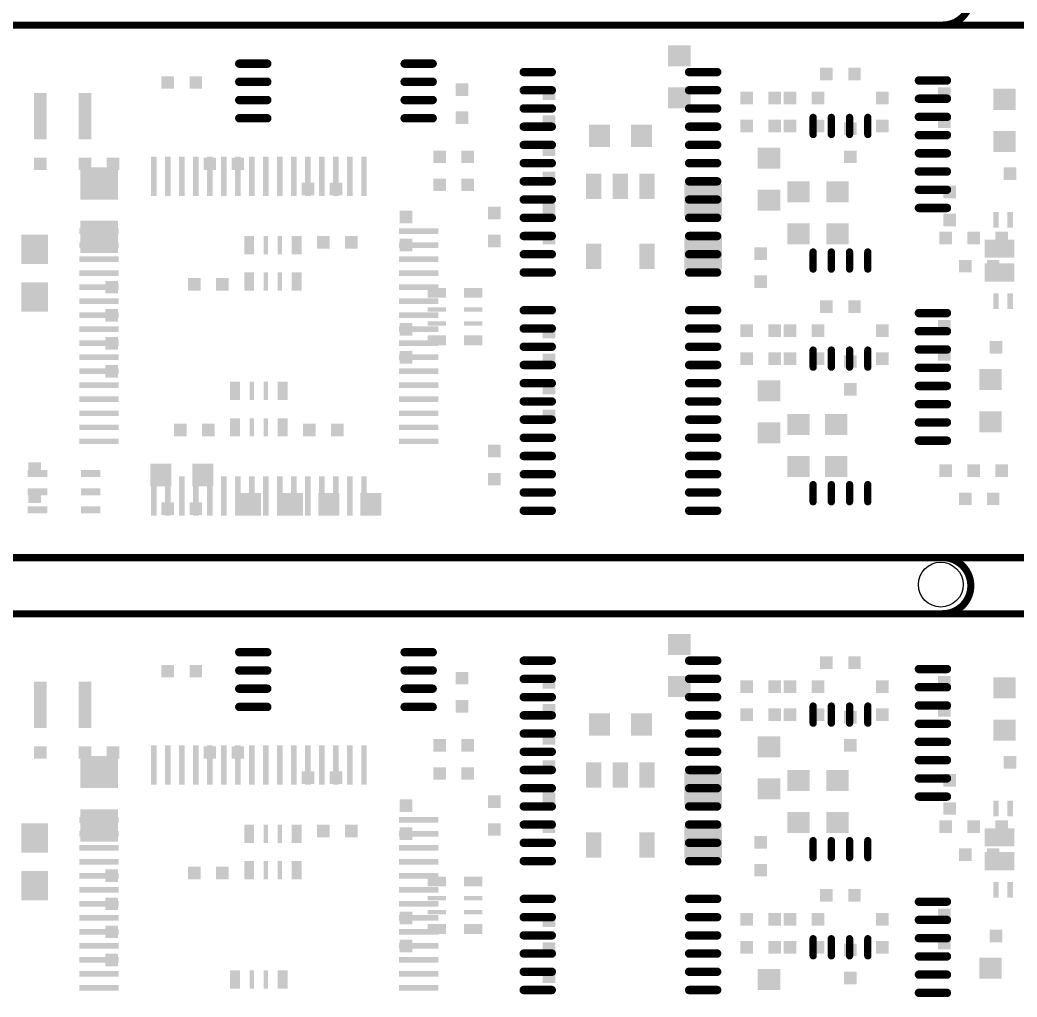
# Model space of a CAD drawing. Header units: inches. Extents: x -27 to 277, y -39 to 189.
# Drawn here: x 51.88 to 87.45, y 49.32 to 84.18 of the extents above; entities that cross this region are included whole.
import ezdxf

# ---------------------------------------------------------------- set-up
doc = ezdxf.new("R2010")
doc.units = ezdxf.units.IN
doc.header["$MEASUREMENT"] = 0
doc.layers.get('0').update_dxf_attribs({"color": 1})
for name, color, linetype in [('11_SPB', 52, 'Continuous'), ('12_SPT', 92, 'Continuous'), ('5_OL', 132, 'Continuous')]:
    doc.layers.add(name, color=color, linetype=linetype)

# ---------------------------------------------------------------- blocks, each defined once
blk = doc.blocks.new('D47ROUND1_6002X1_6002')
blk.add_circle((0, 0), 0.8)
blk = doc.blocks.new('D174OBLONG0_25999X0_87', base_point=(0.129995, 0.435))
at = {"const_width": 0.129995}
blk.add_lwpolyline([(0.064998, 0.129995, 1), (0.194993, 0.129995), (0.194993, 0.740005, 1), (0.064998, 0.740005), (0.064998, 0.129995)], format="xyb", dxfattribs=at)
blk = doc.blocks.new('D177SQUARE0_45001X0_45001')
blk.add_solid([(-0.225005, -0.225005), (0.225005, -0.225005), (-0.225005, 0.225005), (0.225005, 0.225005)])
blk = doc.blocks.new('D178OBLONG1_3X0_3', base_point=(0.65, 0.15))
at = {"const_width": 0.15}
blk.add_lwpolyline([(0.15, 0.225, 1), (0.15, 0.075), (1.15, 0.075, 1), (1.15, 0.225), (0.15, 0.225)], format="xyb", dxfattribs=at)
blk = doc.blocks.new('D179RECTANGLE0_8X0_75001')
blk.add_solid([(-0.4, -0.375005), (0.4, -0.375005), (-0.4, 0.375005), (0.4, 0.375005)])
blk = doc.blocks.new('D187RECTANGLE0_45001X1_65001')
blk.add_solid([(-0.225005, -0.825005), (0.225005, -0.825005), (-0.225005, 0.825005), (0.225005, 0.825005)])
blk = doc.blocks.new('D189RECTANGLE0_2X1_4')
blk.add_solid([(-0.1, -0.7), (0.1, -0.7), (-0.1, 0.7), (0.1, 0.7)])
blk = doc.blocks.new('D190RECTANGLE1_4X0_2')
blk.add_solid([(-0.7, -0.1), (0.7, -0.1), (-0.7, 0.1), (0.7, 0.1)])
blk = doc.blocks.new('D194RECTANGLE0_95001X1_05001')
blk.add_solid([(-0.475005, -0.525005), (0.475005, -0.525005), (-0.475005, 0.525005), (0.475005, 0.525005)])
blk = doc.blocks.new('D195RECTANGLE0_7X0_25001')
blk.add_solid([(-0.35, -0.125005), (0.35, -0.125005), (-0.35, 0.125005), (0.35, 0.125005)])
blk = doc.blocks.new('D184RECTANGLE0_75001X0_8')
blk.add_solid([(-0.375005, -0.4), (0.375005, -0.4), (-0.375005, 0.4), (0.375005, 0.4)])
blk = doc.blocks.new('D203RECTANGLE0_2X0_55001')
blk.add_solid([(-0.1, -0.275005), (0.1, -0.275005), (-0.1, 0.275005), (0.1, 0.275005)])
blk = doc.blocks.new('D192RECTANGLE1_35001X1_15001')
blk.add_solid([(-0.675005, -0.575005), (0.675005, -0.575005), (-0.675005, 0.575005), (0.675005, 0.575005)])
blk = doc.blocks.new('D181RECTANGLE0_65001X0_15001')
blk.add_solid([(-0.325005, -0.075005), (0.325005, -0.075005), (-0.325005, 0.075005), (0.325005, 0.075005)])
blk = doc.blocks.new('D182RECTANGLE0_65001X0_35001')
blk.add_solid([(-0.325005, -0.175005), (0.325005, -0.175005), (-0.325005, 0.175005), (0.325005, 0.175005)])
blk = doc.blocks.new('D207RECTANGLE0_15001X0_65001')
blk.add_solid([(-0.075005, -0.325005), (0.075005, -0.325005), (-0.075005, 0.325005), (0.075005, 0.325005)])
blk = doc.blocks.new('D208RECTANGLE0_35001X0_65001')
blk.add_solid([(-0.175005, -0.325005), (0.175005, -0.325005), (-0.175005, 0.325005), (0.175005, 0.325005)])
blk = doc.blocks.new('D209RECTANGLE0_55001X0_9')
blk.add_solid([(-0.275005, -0.45), (0.275005, -0.45), (-0.275005, 0.45), (0.275005, 0.45)])
blk = doc.blocks.new('D211RECTANGLE1_05001X0_65001')
blk.add_solid([(-0.525005, -0.325005), (0.525005, -0.325005), (-0.525005, 0.325005), (0.525005, 0.325005)])

msp = doc.modelspace()

# ---------------------------------------------------------------- linework, layer by layer
at = {"layer": '5_OL', "const_width": 0.254}
for points in [[(85.8012, 85.0011, -0.414214), (84.80044, 84.00034)], [(84.80044, 65.00114, -0.414214), (85.8012, 64.00038)], [(85.8012, 64.00038, -0.414214), (84.80044, 62.99962)]]:
    msp.add_lwpolyline(points, format="xyb", dxfattribs=at)
for points in [[(118.00078, 79.49946), (118.00078, 84.00034), (26.08072, 84.00034), (26.08072, 81.50098)], [(118.00078, 79.49946), (118.00078, 84.00034), (26.08072, 84.00034), (26.08072, 81.50098)], [(11.0998, 66.29908), (11.0998, 65.00114), (118.00078, 65.00114), (118.00078, 69.49948)], [(11.0998, 66.29908), (11.0998, 65.00114), (118.00078, 65.00114), (118.00078, 69.49948)], [(118.00078, 58.49874), (118.00078, 62.99962), (26.08072, 62.99962), (26.08072, 60.50026)], [(118.00078, 58.49874), (118.00078, 62.99962), (26.08072, 62.99962), (26.08072, 60.50026)]]:
    msp.add_lwpolyline(points, dxfattribs=at)

# ---------------------------------------------------------------- block references
at = {"layer": '11_SPB'}
for name, p in [('D178OBLONG1_3X0_3', (60.20054, 82.62366)), ('D178OBLONG1_3X0_3', (66.10096, 82.62366)), ('D178OBLONG1_3X0_3', (70.35038, 82.32394)), ('D178OBLONG1_3X0_3', (76.2508, 82.32394)), ('D177SQUARE0_45001X0_45001', (80.65008, 82.25028)), ('D177SQUARE0_45001X0_45001', (81.65084, 82.25028)), ('D177SQUARE0_45001X0_45001', (57.15, 81.95056)), ('D177SQUARE0_45001X0_45001', (58.15076, 81.95056)), ('D178OBLONG1_3X0_3', (60.20054, 81.97596)), ('D178OBLONG1_3X0_3', (66.10096, 81.97596)), ('D177SQUARE0_45001X0_45001', (67.65036, 81.6991)), ('D178OBLONG1_3X0_3', (84.44992, 82.02422)), ('D187RECTANGLE0_45001X1_65001', (52.60086, 80.74914)), ('D187RECTANGLE0_45001X1_65001', (54.20106, 80.74914)), ('D178OBLONG1_3X0_3', (60.20054, 81.32572)), ('D178OBLONG1_3X0_3', (66.10096, 81.32572)), ('D178OBLONG1_3X0_3', (70.35038, 81.6737)), ('D178OBLONG1_3X0_3', (76.2508, 81.6737)), ('D177SQUARE0_45001X0_45001', (77.8002, 81.39938)), ('D177SQUARE0_45001X0_45001', (78.80096, 81.39938)), ('D178OBLONG1_3X0_3', (84.44992, 81.37398)), ('D178OBLONG1_3X0_3', (70.35038, 81.026)), ('D178OBLONG1_3X0_3', (76.2508, 81.026)), ('D178OBLONG1_3X0_3', (60.20054, 80.67548)), ('D178OBLONG1_3X0_3', (66.10096, 80.67548)), ('D177SQUARE0_45001X0_45001', (67.65036, 80.70088)), ('D174OBLONG0_25999X0_87', (80.1751, 80.40116)), ('D174OBLONG0_25999X0_87', (80.82534, 80.40116)), ('D174OBLONG0_25999X0_87', (81.47558, 80.40116)), ('D174OBLONG0_25999X0_87', (82.12582, 80.40116)), ('D178OBLONG1_3X0_3', (84.44992, 80.72374)), ('D178OBLONG1_3X0_3', (70.35038, 80.37576)), ('D178OBLONG1_3X0_3', (76.2508, 80.37576)), ('D177SQUARE0_45001X0_45001', (77.8002, 80.40116)), ('D177SQUARE0_45001X0_45001', (78.80096, 80.40116)), ('D178OBLONG1_3X0_3', (84.44992, 80.07604)), ('D178OBLONG1_3X0_3', (70.35038, 79.72552)), ('D178OBLONG1_3X0_3', (76.2508, 79.72552)), ('D177SQUARE0_45001X0_45001', (66.85026, 79.2988)), ('D177SQUARE0_45001X0_45001', (67.85102, 79.2988)), ('D179RECTANGLE0_8X0_75001', (78.6003, 79.25054)), ('D178OBLONG1_3X0_3', (84.44992, 79.4258)), ('D177SQUARE0_45001X0_45001', (52.60086, 79.04988)), ('D177SQUARE0_45001X0_45001', (54.20106, 79.04988)), ('D177SQUARE0_45001X0_45001', (55.19928, 79.04988)), ('D189RECTANGLE0_2X1_4', (56.64962, 78.6003)), ('D189RECTANGLE0_2X1_4', (57.15, 78.6003)), ('D189RECTANGLE0_2X1_4', (57.65038, 78.6003)), ('D189RECTANGLE0_2X1_4', (58.15076, 78.6003)), ('D189RECTANGLE0_2X1_4', (58.65114, 78.6003)), ('D189RECTANGLE0_2X1_4', (59.14898, 78.6003)), ('D189RECTANGLE0_2X1_4', (59.64936, 78.6003)), ('D189RECTANGLE0_2X1_4', (60.14974, 78.6003)), ('D189RECTANGLE0_2X1_4', (60.65012, 78.6003)), ('D189RECTANGLE0_2X1_4', (61.1505, 78.6003)), ('D189RECTANGLE0_2X1_4', (61.65088, 78.6003)), ('D189RECTANGLE0_2X1_4', (62.15126, 78.6003)), ('D189RECTANGLE0_2X1_4', (62.6491, 78.6003)), ('D189RECTANGLE0_2X1_4', (63.14948, 78.6003)), ('D189RECTANGLE0_2X1_4', (63.64986, 78.6003)), ('D189RECTANGLE0_2X1_4', (64.15024, 78.6003)), ('D178OBLONG1_3X0_3', (70.35038, 79.07528)), ('D178OBLONG1_3X0_3', (76.2508, 79.07528)), ('D178OBLONG1_3X0_3', (84.44992, 78.77556)), ('D177SQUARE0_45001X0_45001', (66.85026, 78.30058)), ('D177SQUARE0_45001X0_45001', (67.85102, 78.30058)), ('D178OBLONG1_3X0_3', (70.35038, 78.42504)), ('D178OBLONG1_3X0_3', (76.2508, 78.42504)), ('D178OBLONG1_3X0_3', (84.44992, 78.12532)), ('D178OBLONG1_3X0_3', (70.35038, 77.7748)), ('D178OBLONG1_3X0_3', (76.2508, 77.7748)), ('D179RECTANGLE0_8X0_75001', (78.6003, 77.7494)), ('D178OBLONG1_3X0_3', (84.44992, 77.47508)), ('D177SQUARE0_45001X0_45001', (68.80098, 77.29982)), ('D178OBLONG1_3X0_3', (70.35038, 77.12456)), ('D178OBLONG1_3X0_3', (76.2508, 77.12456)), ('D194RECTANGLE0_95001X1_05001', (52.4002, 75.99934)), ('D190RECTANGLE1_4X0_2', (54.6989, 76.64958)), ('D190RECTANGLE1_4X0_2', (66.10096, 76.64958)), ('D177SQUARE0_45001X0_45001', (68.80098, 76.29906)), ('D178OBLONG1_3X0_3', (70.35038, 76.47432)), ('D178OBLONG1_3X0_3', (76.2508, 76.47432)), ('D177SQUARE0_45001X0_45001', (84.8995, 76.40066)), ('D177SQUARE0_45001X0_45001', (85.90026, 76.40066)), ('D177SQUARE0_45001X0_45001', (86.90102, 76.40066)), ('D190RECTANGLE1_4X0_2', (54.6989, 76.1492)), ('D190RECTANGLE1_4X0_2', (66.10096, 76.1492)), ('D178OBLONG1_3X0_3', (70.35038, 75.82408)), ('D178OBLONG1_3X0_3', (76.2508, 75.82408)), ('D174OBLONG0_25999X0_87', (80.1751, 75.60056)), ('D174OBLONG0_25999X0_87', (80.82534, 75.60056)), ('D174OBLONG0_25999X0_87', (81.47558, 75.60056)), ('D174OBLONG0_25999X0_87', (82.12582, 75.60056)), ('D190RECTANGLE1_4X0_2', (54.6989, 75.64882)), ('D190RECTANGLE1_4X0_2', (66.10096, 75.64882)), ('D177SQUARE0_45001X0_45001', (85.60054, 75.3999)), ('D177SQUARE0_45001X0_45001', (86.59876, 75.3999)), ('D190RECTANGLE1_4X0_2', (54.6989, 75.15098)), ('D190RECTANGLE1_4X0_2', (66.10096, 75.15098)), ('D178OBLONG1_3X0_3', (70.35038, 75.17384)), ('D178OBLONG1_3X0_3', (76.2508, 75.17384)), ('D194RECTANGLE0_95001X1_05001', (52.4002, 74.30008)), ('D190RECTANGLE1_4X0_2', (54.6989, 74.6506)), ('D190RECTANGLE1_4X0_2', (66.10096, 74.6506)), ('D190RECTANGLE1_4X0_2', (54.6989, 74.15022)), ('D190RECTANGLE1_4X0_2', (66.10096, 74.15022)), ('D177SQUARE0_45001X0_45001', (80.65008, 73.94956)), ('D177SQUARE0_45001X0_45001', (81.65084, 73.94956)), ('D190RECTANGLE1_4X0_2', (54.6989, 73.64984)), ('D190RECTANGLE1_4X0_2', (66.10096, 73.64984)), ('D178OBLONG1_3X0_3', (70.35038, 73.8251)), ('D178OBLONG1_3X0_3', (76.2508, 73.8251)), ('D178OBLONG1_3X0_3', (84.44992, 73.72604)), ('D178OBLONG1_3X0_3', (70.35038, 73.17486)), ('D178OBLONG1_3X0_3', (76.2508, 73.17486)), ('D177SQUARE0_45001X0_45001', (77.8002, 73.09866)), ('D177SQUARE0_45001X0_45001', (78.80096, 73.09866)), ('D190RECTANGLE1_4X0_2', (54.6989, 73.14946)), ('D190RECTANGLE1_4X0_2', (66.10096, 73.14946)), ('D178OBLONG1_3X0_3', (84.44992, 73.0758)), ('D190RECTANGLE1_4X0_2', (54.6989, 72.64908)), ('D190RECTANGLE1_4X0_2', (66.10096, 72.64908)), ('D178OBLONG1_3X0_3', (70.35038, 72.52462)), ('D178OBLONG1_3X0_3', (76.2508, 72.52462)), ('D178OBLONG1_3X0_3', (84.44992, 72.42556)), ('D190RECTANGLE1_4X0_2', (54.6989, 72.1487)), ('D190RECTANGLE1_4X0_2', (66.10096, 72.1487)), ('D177SQUARE0_45001X0_45001', (77.8002, 72.10044)), ('D177SQUARE0_45001X0_45001', (78.80096, 72.10044)), ('D174OBLONG0_25999X0_87', (80.1751, 72.10044)), ('D174OBLONG0_25999X0_87', (80.82534, 72.10044)), ('D174OBLONG0_25999X0_87', (81.47558, 72.10044)), ('D174OBLONG0_25999X0_87', (82.12582, 72.10044)), ('D178OBLONG1_3X0_3', (70.35038, 71.87438)), ('D178OBLONG1_3X0_3', (76.2508, 71.87438)), ('D178OBLONG1_3X0_3', (84.44992, 71.77532)), ('D190RECTANGLE1_4X0_2', (54.6989, 71.65086)), ('D190RECTANGLE1_4X0_2', (66.10096, 71.65086)), ('D190RECTANGLE1_4X0_2', (54.6989, 71.15048)), ('D190RECTANGLE1_4X0_2', (66.10096, 71.15048)), ('D178OBLONG1_3X0_3', (70.35038, 71.22414)), ('D178OBLONG1_3X0_3', (76.2508, 71.22414)), ('D179RECTANGLE0_8X0_75001', (78.6003, 70.94982)), ('D178OBLONG1_3X0_3', (84.44992, 71.12508)), ('D190RECTANGLE1_4X0_2', (54.6989, 70.6501)), ('D190RECTANGLE1_4X0_2', (66.10096, 70.6501)), ('D178OBLONG1_3X0_3', (70.35038, 70.5739)), ('D178OBLONG1_3X0_3', (76.2508, 70.5739)), ('D178OBLONG1_3X0_3', (84.44992, 70.47484)), ('D190RECTANGLE1_4X0_2', (54.6989, 70.14972)), ('D190RECTANGLE1_4X0_2', (66.10096, 70.14972)), ('D190RECTANGLE1_4X0_2', (54.6989, 69.64934)), ('D190RECTANGLE1_4X0_2', (66.10096, 69.64934)), ('D178OBLONG1_3X0_3', (70.35038, 69.92366)), ('D178OBLONG1_3X0_3', (76.2508, 69.92366)), ('D179RECTANGLE0_8X0_75001', (78.6003, 69.44868)), ('D178OBLONG1_3X0_3', (84.44992, 69.8246)), ('D178OBLONG1_3X0_3', (70.35038, 69.27596)), ('D178OBLONG1_3X0_3', (76.2508, 69.27596)), ('D190RECTANGLE1_4X0_2', (54.6989, 69.14896)), ('D190RECTANGLE1_4X0_2', (66.10096, 69.14896)), ('D177SQUARE0_45001X0_45001', (68.80098, 68.80098)), ('D178OBLONG1_3X0_3', (84.44992, 69.17436)), ('D178OBLONG1_3X0_3', (70.35038, 68.62572)), ('D178OBLONG1_3X0_3', (76.2508, 68.62572)), ('D177SQUARE0_45001X0_45001', (84.8995, 68.09994)), ('D177SQUARE0_45001X0_45001', (85.90026, 68.09994)), ('D177SQUARE0_45001X0_45001', (86.90102, 68.09994)), ('D195RECTANGLE0_7X0_25001', (52.49926, 68.00088)), ('D195RECTANGLE0_7X0_25001', (54.39918, 68.00088)), ('D177SQUARE0_45001X0_45001', (68.80098, 67.80022)), ('D178OBLONG1_3X0_3', (70.35038, 67.97548)), ('D178OBLONG1_3X0_3', (76.2508, 67.97548)), ('D189RECTANGLE0_2X1_4', (56.64962, 67.20078)), ('D189RECTANGLE0_2X1_4', (57.15, 67.20078)), ('D189RECTANGLE0_2X1_4', (57.65038, 67.20078)), ('D189RECTANGLE0_2X1_4', (58.15076, 67.20078)), ('D189RECTANGLE0_2X1_4', (58.65114, 67.20078)), ('D189RECTANGLE0_2X1_4', (59.14898, 67.20078)), ('D189RECTANGLE0_2X1_4', (59.64936, 67.20078)), ('D189RECTANGLE0_2X1_4', (60.14974, 67.20078)), ('D189RECTANGLE0_2X1_4', (60.65012, 67.20078)), ('D189RECTANGLE0_2X1_4', (61.1505, 67.20078)), ('D189RECTANGLE0_2X1_4', (61.65088, 67.20078)), ('D189RECTANGLE0_2X1_4', (62.15126, 67.20078)), ('D189RECTANGLE0_2X1_4', (62.6491, 67.20078)), ('D189RECTANGLE0_2X1_4', (63.14948, 67.20078)), ('D189RECTANGLE0_2X1_4', (63.64986, 67.20078)), ('D189RECTANGLE0_2X1_4', (64.15024, 67.20078)), ('D174OBLONG0_25999X0_87', (80.1751, 67.29984)), ('D174OBLONG0_25999X0_87', (80.82534, 67.29984)), ('D174OBLONG0_25999X0_87', (81.47558, 67.29984)), ('D174OBLONG0_25999X0_87', (82.12582, 67.29984)), ('D195RECTANGLE0_7X0_25001', (52.49926, 67.35064)), ('D195RECTANGLE0_7X0_25001', (54.39918, 67.35064)), ('D178OBLONG1_3X0_3', (70.35038, 67.32524)), ('D178OBLONG1_3X0_3', (76.2508, 67.32524)), ('D177SQUARE0_45001X0_45001', (85.60054, 67.09918)), ('D177SQUARE0_45001X0_45001', (86.59876, 67.09918)), ('D195RECTANGLE0_7X0_25001', (52.49926, 66.7004)), ('D195RECTANGLE0_7X0_25001', (54.39918, 66.7004)), ('D178OBLONG1_3X0_3', (70.35038, 66.675)), ('D178OBLONG1_3X0_3', (76.2508, 66.675)), ('D178OBLONG1_3X0_3', (60.20054, 61.62548)), ('D178OBLONG1_3X0_3', (66.10096, 61.62548)), ('D178OBLONG1_3X0_3', (70.35038, 61.32576)), ('D178OBLONG1_3X0_3', (76.2508, 61.32576)), ('D177SQUARE0_45001X0_45001', (80.65008, 61.24956)), ('D177SQUARE0_45001X0_45001', (81.65084, 61.24956)), ('D177SQUARE0_45001X0_45001', (57.15, 60.94984)), ('D177SQUARE0_45001X0_45001', (58.15076, 60.94984)), ('D178OBLONG1_3X0_3', (60.20054, 60.97524)), ('D178OBLONG1_3X0_3', (66.10096, 60.97524)), ('D177SQUARE0_45001X0_45001', (67.65036, 60.70092)), ('D178OBLONG1_3X0_3', (84.44992, 61.02604)), ('D187RECTANGLE0_45001X1_65001', (52.60086, 59.75096)), ('D187RECTANGLE0_45001X1_65001', (54.20106, 59.75096)), ('D178OBLONG1_3X0_3', (70.35038, 60.67552)), ('D178OBLONG1_3X0_3', (76.2508, 60.67552)), ('D177SQUARE0_45001X0_45001', (77.8002, 60.4012)), ('D177SQUARE0_45001X0_45001', (78.80096, 60.4012)), ('D178OBLONG1_3X0_3', (84.44992, 60.3758)), ('D178OBLONG1_3X0_3', (60.20054, 60.325)), ('D178OBLONG1_3X0_3', (66.10096, 60.325)), ('D178OBLONG1_3X0_3', (70.35038, 60.02528)), ('D178OBLONG1_3X0_3', (76.2508, 60.02528)), ('D178OBLONG1_3X0_3', (60.20054, 59.67476)), ('D178OBLONG1_3X0_3', (66.10096, 59.67476)), ('D177SQUARE0_45001X0_45001', (67.65036, 59.70016)), ('D174OBLONG0_25999X0_87', (80.1751, 59.40044)), ('D174OBLONG0_25999X0_87', (80.82534, 59.40044)), ('D174OBLONG0_25999X0_87', (81.47558, 59.40044)), ('D174OBLONG0_25999X0_87', (82.12582, 59.40044)), ('D178OBLONG1_3X0_3', (84.44992, 59.72556)), ('D178OBLONG1_3X0_3', (70.35038, 59.37504)), ('D178OBLONG1_3X0_3', (76.2508, 59.37504)), ('D177SQUARE0_45001X0_45001', (77.8002, 59.40044)), ('D177SQUARE0_45001X0_45001', (78.80096, 59.40044)), ('D178OBLONG1_3X0_3', (84.44992, 59.07532)), ('D178OBLONG1_3X0_3', (70.35038, 58.7248)), ('D178OBLONG1_3X0_3', (76.2508, 58.7248)), ('D177SQUARE0_45001X0_45001', (66.85026, 58.30062)), ('D177SQUARE0_45001X0_45001', (67.85102, 58.30062)), ('D179RECTANGLE0_8X0_75001', (78.6003, 58.24982)), ('D178OBLONG1_3X0_3', (84.44992, 58.42508)), ('D177SQUARE0_45001X0_45001', (52.60086, 58.04916)), ('D177SQUARE0_45001X0_45001', (54.20106, 58.04916)), ('D177SQUARE0_45001X0_45001', (55.19928, 58.04916)), ('D189RECTANGLE0_2X1_4', (56.64962, 57.59958)), ('D189RECTANGLE0_2X1_4', (57.15, 57.59958)), ('D189RECTANGLE0_2X1_4', (57.65038, 57.59958)), ('D189RECTANGLE0_2X1_4', (58.15076, 57.59958)), ('D189RECTANGLE0_2X1_4', (58.65114, 57.59958)), ('D189RECTANGLE0_2X1_4', (59.14898, 57.59958)), ('D189RECTANGLE0_2X1_4', (59.64936, 57.59958)), ('D189RECTANGLE0_2X1_4', (60.14974, 57.59958)), ('D189RECTANGLE0_2X1_4', (60.65012, 57.59958)), ('D189RECTANGLE0_2X1_4', (61.1505, 57.59958)), ('D189RECTANGLE0_2X1_4', (61.65088, 57.59958)), ('D189RECTANGLE0_2X1_4', (62.15126, 57.59958)), ('D189RECTANGLE0_2X1_4', (62.6491, 57.59958)), ('D189RECTANGLE0_2X1_4', (63.14948, 57.59958)), ('D189RECTANGLE0_2X1_4', (63.64986, 57.59958)), ('D189RECTANGLE0_2X1_4', (64.15024, 57.59958)), ('D178OBLONG1_3X0_3', (70.35038, 58.07456)), ('D178OBLONG1_3X0_3', (76.2508, 58.07456)), ('D178OBLONG1_3X0_3', (84.44992, 57.77484)), ('D177SQUARE0_45001X0_45001', (66.85026, 57.29986)), ('D177SQUARE0_45001X0_45001', (67.85102, 57.29986)), ('D178OBLONG1_3X0_3', (70.35038, 57.42432)), ('D178OBLONG1_3X0_3', (76.2508, 57.42432)), ('D178OBLONG1_3X0_3', (70.35038, 56.77408)), ('D178OBLONG1_3X0_3', (76.2508, 56.77408)), ('D179RECTANGLE0_8X0_75001', (78.6003, 56.74868)), ('D178OBLONG1_3X0_3', (84.44992, 57.1246)), ('D178OBLONG1_3X0_3', (84.44992, 56.47436)), ('D177SQUARE0_45001X0_45001', (68.80098, 56.2991)), ('D178OBLONG1_3X0_3', (70.35038, 56.12384)), ('D178OBLONG1_3X0_3', (76.2508, 56.12384)), ('D194RECTANGLE0_95001X1_05001', (52.4002, 55.00116)), ('D190RECTANGLE1_4X0_2', (54.6989, 55.64886)), ('D190RECTANGLE1_4X0_2', (66.10096, 55.64886)), ('D177SQUARE0_45001X0_45001', (68.80098, 55.30088)), ('D178OBLONG1_3X0_3', (70.35038, 55.47614)), ('D178OBLONG1_3X0_3', (76.2508, 55.47614)), ('D177SQUARE0_45001X0_45001', (84.8995, 55.39994)), ('D177SQUARE0_45001X0_45001', (85.90026, 55.39994)), ('D177SQUARE0_45001X0_45001', (86.90102, 55.39994)), ('D190RECTANGLE1_4X0_2', (54.6989, 55.15102)), ('D190RECTANGLE1_4X0_2', (66.10096, 55.15102)), ('D178OBLONG1_3X0_3', (70.35038, 54.8259)), ('D178OBLONG1_3X0_3', (76.2508, 54.8259)), ('D174OBLONG0_25999X0_87', (80.1751, 54.59984)), ('D174OBLONG0_25999X0_87', (80.82534, 54.59984)), ('D174OBLONG0_25999X0_87', (81.47558, 54.59984)), ('D174OBLONG0_25999X0_87', (82.12582, 54.59984)), ('D190RECTANGLE1_4X0_2', (54.6989, 54.65064)), ('D190RECTANGLE1_4X0_2', (66.10096, 54.65064)), ('D177SQUARE0_45001X0_45001', (85.60054, 54.39918)), ('D177SQUARE0_45001X0_45001', (86.59876, 54.39918)), ('D190RECTANGLE1_4X0_2', (54.6989, 54.15026)), ('D190RECTANGLE1_4X0_2', (66.10096, 54.15026)), ('D178OBLONG1_3X0_3', (70.35038, 54.17566)), ('D178OBLONG1_3X0_3', (76.2508, 54.17566)), ('D194RECTANGLE0_95001X1_05001', (52.4002, 53.29936)), ('D190RECTANGLE1_4X0_2', (54.6989, 53.64988)), ('D190RECTANGLE1_4X0_2', (66.10096, 53.64988)), ('D190RECTANGLE1_4X0_2', (54.6989, 53.1495)), ('D190RECTANGLE1_4X0_2', (66.10096, 53.1495)), ('D177SQUARE0_45001X0_45001', (80.65008, 52.94884)), ('D177SQUARE0_45001X0_45001', (81.65084, 52.94884)), ('D190RECTANGLE1_4X0_2', (54.6989, 52.64912)), ('D190RECTANGLE1_4X0_2', (66.10096, 52.64912)), ('D178OBLONG1_3X0_3', (70.35038, 52.82438)), ('D178OBLONG1_3X0_3', (76.2508, 52.82438)), ('D178OBLONG1_3X0_3', (84.44992, 52.72532)), ('D178OBLONG1_3X0_3', (70.35038, 52.17414)), ('D178OBLONG1_3X0_3', (76.2508, 52.17414)), ('D177SQUARE0_45001X0_45001', (77.8002, 52.10048)), ('D177SQUARE0_45001X0_45001', (78.80096, 52.10048)), ('D190RECTANGLE1_4X0_2', (54.6989, 52.14874)), ('D190RECTANGLE1_4X0_2', (66.10096, 52.14874)), ('D178OBLONG1_3X0_3', (84.44992, 52.07508)), ('D190RECTANGLE1_4X0_2', (54.6989, 51.6509)), ('D190RECTANGLE1_4X0_2', (66.10096, 51.6509)), ('D178OBLONG1_3X0_3', (70.35038, 51.5239)), ('D178OBLONG1_3X0_3', (76.2508, 51.5239)), ('D190RECTANGLE1_4X0_2', (54.6989, 51.15052)), ('D190RECTANGLE1_4X0_2', (66.10096, 51.15052)), ('D177SQUARE0_45001X0_45001', (77.8002, 51.09972)), ('D177SQUARE0_45001X0_45001', (78.80096, 51.09972)), ('D174OBLONG0_25999X0_87', (80.1751, 51.09972)), ('D174OBLONG0_25999X0_87', (80.82534, 51.09972)), ('D174OBLONG0_25999X0_87', (81.47558, 51.09972)), ('D174OBLONG0_25999X0_87', (82.12582, 51.09972)), ('D178OBLONG1_3X0_3', (84.44992, 51.42484)), ('D178OBLONG1_3X0_3', (70.35038, 50.8762)), ('D178OBLONG1_3X0_3', (76.2508, 50.8762)), ('D178OBLONG1_3X0_3', (84.44992, 50.7746)), ('D190RECTANGLE1_4X0_2', (54.6989, 50.65014)), ('D190RECTANGLE1_4X0_2', (66.10096, 50.65014)), ('D190RECTANGLE1_4X0_2', (54.6989, 50.14976)), ('D190RECTANGLE1_4X0_2', (66.10096, 50.14976)), ('D178OBLONG1_3X0_3', (70.35038, 50.22596)), ('D178OBLONG1_3X0_3', (76.2508, 50.22596)), ('D179RECTANGLE0_8X0_75001', (78.6003, 49.9491)), ('D178OBLONG1_3X0_3', (84.44992, 50.12436)), ('D190RECTANGLE1_4X0_2', (54.6989, 49.64938)), ('D190RECTANGLE1_4X0_2', (66.10096, 49.64938)), ('D178OBLONG1_3X0_3', (70.35038, 49.57572)), ('D178OBLONG1_3X0_3', (76.2508, 49.57572)), ('D178OBLONG1_3X0_3', (84.44992, 49.47412))]:
    msp.add_blockref(name, p, dxfattribs=at)
at = {"layer": '12_SPT'}
for name, p in [('D179RECTANGLE0_8X0_75001', (75.3999, 82.90052)), ('D177SQUARE0_45001X0_45001', (70.74916, 81.54924)), ('D179RECTANGLE0_8X0_75001', (75.3999, 81.39938)), ('D177SQUARE0_45001X0_45001', (79.3496, 81.39938)), ('D177SQUARE0_45001X0_45001', (80.35036, 81.39938)), ('D177SQUARE0_45001X0_45001', (82.64906, 81.39938)), ('D177SQUARE0_45001X0_45001', (84.85124, 81.54924)), ('D179RECTANGLE0_8X0_75001', (87.00008, 81.35112)), ('D177SQUARE0_45001X0_45001', (70.74916, 80.55102)), ('D177SQUARE0_45001X0_45001', (84.85124, 80.55102)), ('D184RECTANGLE0_75001X0_8', (72.55002, 80.05064)), ('D184RECTANGLE0_75001X0_8', (74.05116, 80.05064)), ('D177SQUARE0_45001X0_45001', (79.3496, 80.40116)), ('D177SQUARE0_45001X0_45001', (80.35036, 80.40116)), ('D177SQUARE0_45001X0_45001', (81.50098, 80.29956)), ('D177SQUARE0_45001X0_45001', (82.64906, 80.40116)), ('D179RECTANGLE0_8X0_75001', (87.00008, 79.84998)), ('D177SQUARE0_45001X0_45001', (70.74916, 79.55026)), ('D177SQUARE0_45001X0_45001', (81.50098, 79.2988)), ('D177SQUARE0_45001X0_45001', (58.65114, 79.04988)), ('D177SQUARE0_45001X0_45001', (59.64936, 79.04988)), ('D192RECTANGLE1_35001X1_15001', (54.6989, 78.35138)), ('D177SQUARE0_45001X0_45001', (70.74916, 78.5495)), ('D209RECTANGLE0_55001X0_9', (72.34936, 78.24978)), ('D209RECTANGLE0_55001X0_9', (73.29932, 78.24978)), ('D209RECTANGLE0_55001X0_9', (74.24928, 78.24978)), ('D177SQUARE0_45001X0_45001', (87.20074, 78.69936)), ('D177SQUARE0_45001X0_45001', (62.15126, 78.15072)), ('D177SQUARE0_45001X0_45001', (63.14948, 78.15072)), ('D192RECTANGLE1_35001X1_15001', (76.2508, 77.75194)), ('D179RECTANGLE0_8X0_75001', (79.64932, 78.04912)), ('D179RECTANGLE0_8X0_75001', (81.04886, 78.04912)), ('D177SQUARE0_45001X0_45001', (85.04936, 78.04912)), ('D177SQUARE0_45001X0_45001', (70.74916, 77.39888)), ('D177SQUARE0_45001X0_45001', (65.64884, 77.14996)), ('D177SQUARE0_45001X0_45001', (85.04936, 77.0509)), ('D203RECTANGLE0_2X0_55001', (86.70036, 77.0509)), ('D203RECTANGLE0_2X0_55001', (87.20074, 77.0509)), ('D192RECTANGLE1_35001X1_15001', (54.6989, 76.44638)), ('D179RECTANGLE0_8X0_75001', (79.64932, 76.55052)), ('D179RECTANGLE0_8X0_75001', (81.04886, 76.55052)), ('D177SQUARE0_45001X0_45001', (70.74916, 76.40066)), ('D208RECTANGLE0_35001X0_65001', (60.05068, 76.1492)), ('D207RECTANGLE0_15001X0_65001', (60.65012, 76.1492)), ('D207RECTANGLE0_15001X0_65001', (61.1505, 76.1492)), ('D208RECTANGLE0_35001X0_65001', (61.74994, 76.1492)), ('D177SQUARE0_45001X0_45001', (62.6999, 76.2508)), ('D177SQUARE0_45001X0_45001', (63.70066, 76.2508)), ('D177SQUARE0_45001X0_45001', (65.64884, 76.1492)), ('D209RECTANGLE0_55001X0_9', (72.34936, 75.75042)), ('D209RECTANGLE0_55001X0_9', (74.24928, 75.75042)), ('D192RECTANGLE1_35001X1_15001', (76.2508, 75.84694)), ('D211RECTANGLE1_05001X0_65001', (86.82482, 76.02474)), ('D177SQUARE0_45001X0_45001', (78.30058, 75.84948)), ('D211RECTANGLE1_05001X0_65001', (86.82482, 75.17384)), ('D208RECTANGLE0_35001X0_65001', (60.05068, 74.84872)), ('D207RECTANGLE0_15001X0_65001', (60.65012, 74.84872)), ('D207RECTANGLE0_15001X0_65001', (61.1505, 74.84872)), ('D208RECTANGLE0_35001X0_65001', (61.74994, 74.84872)), ('D177SQUARE0_45001X0_45001', (78.30058, 74.84872)), ('D177SQUARE0_45001X0_45001', (55.15102, 74.6506)), ('D177SQUARE0_45001X0_45001', (58.09996, 74.74966)), ('D177SQUARE0_45001X0_45001', (59.10072, 74.74966)), ('D182RECTANGLE0_65001X0_35001', (66.7512, 74.44994)), ('D182RECTANGLE0_65001X0_35001', (68.04914, 74.44994)), ('D203RECTANGLE0_2X0_55001', (86.70036, 74.15022)), ('D203RECTANGLE0_2X0_55001', (87.20074, 74.15022)), ('D177SQUARE0_45001X0_45001', (55.15102, 73.64984)), ('D181RECTANGLE0_65001X0_15001', (66.7512, 73.8505)), ('D181RECTANGLE0_65001X0_15001', (68.04914, 73.8505)), ('D177SQUARE0_45001X0_45001', (65.64884, 73.14946)), ('D181RECTANGLE0_65001X0_15001', (66.7512, 73.35012)), ('D181RECTANGLE0_65001X0_15001', (68.04914, 73.35012)), ('D177SQUARE0_45001X0_45001', (79.3496, 73.09866)), ('D177SQUARE0_45001X0_45001', (80.35036, 73.09866)), ('D177SQUARE0_45001X0_45001', (82.64906, 73.09866)), ('D177SQUARE0_45001X0_45001', (84.85124, 73.25106)), ('D177SQUARE0_45001X0_45001', (70.74916, 73.0504)), ('D177SQUARE0_45001X0_45001', (55.15102, 72.64908)), ('D182RECTANGLE0_65001X0_35001', (66.7512, 72.75068)), ('D182RECTANGLE0_65001X0_35001', (68.04914, 72.75068)), ('D177SQUARE0_45001X0_45001', (86.70036, 72.49922)), ('D177SQUARE0_45001X0_45001', (65.64884, 72.1487)), ('D177SQUARE0_45001X0_45001', (70.74916, 72.04964)), ('D177SQUARE0_45001X0_45001', (79.3496, 72.10044)), ('D177SQUARE0_45001X0_45001', (80.35036, 72.10044)), ('D177SQUARE0_45001X0_45001', (81.50098, 71.99884)), ('D177SQUARE0_45001X0_45001', (82.64906, 72.10044)), ('D177SQUARE0_45001X0_45001', (84.85124, 72.2503)), ('D177SQUARE0_45001X0_45001', (55.15102, 71.65086)), ('D179RECTANGLE0_8X0_75001', (86.4997, 71.35114)), ('D208RECTANGLE0_35001X0_65001', (59.5503, 70.94982)), ('D207RECTANGLE0_15001X0_65001', (60.14974, 70.94982)), ('D207RECTANGLE0_15001X0_65001', (60.65012, 70.94982)), ('D208RECTANGLE0_35001X0_65001', (61.24956, 70.94982)), ('D177SQUARE0_45001X0_45001', (70.74916, 71.04888)), ('D177SQUARE0_45001X0_45001', (81.50098, 71.00062)), ('D177SQUARE0_45001X0_45001', (70.74916, 70.05066)), ('D179RECTANGLE0_8X0_75001', (79.64932, 69.75094)), ('D179RECTANGLE0_8X0_75001', (81.0006, 69.75094)), ('D179RECTANGLE0_8X0_75001', (86.4997, 69.85)), ('D177SQUARE0_45001X0_45001', (57.59958, 69.55028)), ('D177SQUARE0_45001X0_45001', (58.60034, 69.55028)), ('D208RECTANGLE0_35001X0_65001', (59.5503, 69.64934)), ('D207RECTANGLE0_15001X0_65001', (60.14974, 69.64934)), ('D207RECTANGLE0_15001X0_65001', (60.65012, 69.64934)), ('D208RECTANGLE0_35001X0_65001', (61.24956, 69.64934)), ('D177SQUARE0_45001X0_45001', (62.19952, 69.55028)), ('D177SQUARE0_45001X0_45001', (63.20028, 69.55028)), ('D177SQUARE0_45001X0_45001', (52.4002, 68.17614)), ('D184RECTANGLE0_75001X0_8', (56.90108, 67.95008)), ('D184RECTANGLE0_75001X0_8', (58.39968, 67.95008)), ('D179RECTANGLE0_8X0_75001', (79.64932, 68.2498)), ('D179RECTANGLE0_8X0_75001', (81.0006, 68.2498)), ('D177SQUARE0_45001X0_45001', (52.4002, 67.17538)), ('D184RECTANGLE0_75001X0_8', (60.09894, 66.90106)), ('D184RECTANGLE0_75001X0_8', (61.60008, 66.90106)), ('D184RECTANGLE0_75001X0_8', (62.90056, 66.90106)), ('D184RECTANGLE0_75001X0_8', (64.39916, 66.90106)), ('D177SQUARE0_45001X0_45001', (57.15, 66.74866)), ('D177SQUARE0_45001X0_45001', (58.15076, 66.74866)), ('D179RECTANGLE0_8X0_75001', (75.3999, 61.8998)), ('D177SQUARE0_45001X0_45001', (70.74916, 60.55106)), ('D179RECTANGLE0_8X0_75001', (75.3999, 60.4012)), ('D177SQUARE0_45001X0_45001', (79.3496, 60.4012)), ('D177SQUARE0_45001X0_45001', (80.35036, 60.4012)), ('D177SQUARE0_45001X0_45001', (82.64906, 60.4012)), ('D177SQUARE0_45001X0_45001', (84.85124, 60.55106)), ('D179RECTANGLE0_8X0_75001', (87.00008, 60.3504)), ('D177SQUARE0_45001X0_45001', (70.74916, 59.5503)), ('D177SQUARE0_45001X0_45001', (84.85124, 59.5503)), ('D184RECTANGLE0_75001X0_8', (72.55002, 59.04992)), ('D184RECTANGLE0_75001X0_8', (74.05116, 59.04992)), ('D177SQUARE0_45001X0_45001', (79.3496, 59.40044)), ('D177SQUARE0_45001X0_45001', (80.35036, 59.40044)), ('D177SQUARE0_45001X0_45001', (81.50098, 59.29884)), ('D177SQUARE0_45001X0_45001', (82.64906, 59.40044)), ('D179RECTANGLE0_8X0_75001', (87.00008, 58.84926)), ('D177SQUARE0_45001X0_45001', (70.74916, 58.54954)), ('D177SQUARE0_45001X0_45001', (81.50098, 58.30062)), ('D177SQUARE0_45001X0_45001', (58.65114, 58.04916)), ('D177SQUARE0_45001X0_45001', (59.64936, 58.04916)), ('D192RECTANGLE1_35001X1_15001', (54.6989, 57.3532)), ('D177SQUARE0_45001X0_45001', (70.74916, 57.54878)), ('D209RECTANGLE0_55001X0_9', (72.34936, 57.24906)), ('D209RECTANGLE0_55001X0_9', (73.29932, 57.24906)), ('D209RECTANGLE0_55001X0_9', (74.24928, 57.24906)), ('D177SQUARE0_45001X0_45001', (87.20074, 57.70118)), ('D177SQUARE0_45001X0_45001', (62.15126, 57.15)), ('D177SQUARE0_45001X0_45001', (63.14948, 57.15)), ('D192RECTANGLE1_35001X1_15001', (76.2508, 56.75122)), ('D179RECTANGLE0_8X0_75001', (79.64932, 57.05094)), ('D179RECTANGLE0_8X0_75001', (81.04886, 57.05094)), ('D177SQUARE0_45001X0_45001', (85.04936, 57.05094)), ('D177SQUARE0_45001X0_45001', (70.74916, 56.4007)), ('D177SQUARE0_45001X0_45001', (65.64884, 56.14924)), ('D177SQUARE0_45001X0_45001', (85.04936, 56.05018)), ('D203RECTANGLE0_2X0_55001', (86.70036, 56.05018)), ('D203RECTANGLE0_2X0_55001', (87.20074, 56.05018)), ('D192RECTANGLE1_35001X1_15001', (54.6989, 55.4482)), ('D179RECTANGLE0_8X0_75001', (79.64932, 55.5498)), ('D179RECTANGLE0_8X0_75001', (81.04886, 55.5498)), ('D177SQUARE0_45001X0_45001', (70.74916, 55.39994)), ('D208RECTANGLE0_35001X0_65001', (60.05068, 55.15102)), ('D207RECTANGLE0_15001X0_65001', (60.65012, 55.15102)), ('D207RECTANGLE0_15001X0_65001', (61.1505, 55.15102)), ('D208RECTANGLE0_35001X0_65001', (61.74994, 55.15102)), ('D177SQUARE0_45001X0_45001', (62.6999, 55.25008)), ('D177SQUARE0_45001X0_45001', (63.70066, 55.25008)), ('D177SQUARE0_45001X0_45001', (65.64884, 55.15102)), ('D209RECTANGLE0_55001X0_9', (72.34936, 54.7497)), ('D209RECTANGLE0_55001X0_9', (74.24928, 54.7497)), ('D192RECTANGLE1_35001X1_15001', (76.2508, 54.84622)), ('D211RECTANGLE1_05001X0_65001', (86.82482, 55.02402)), ('D177SQUARE0_45001X0_45001', (78.30058, 54.84876)), ('D211RECTANGLE1_05001X0_65001', (86.82482, 54.17566)), ('D208RECTANGLE0_35001X0_65001', (60.05068, 53.85054)), ('D207RECTANGLE0_15001X0_65001', (60.65012, 53.85054)), ('D207RECTANGLE0_15001X0_65001', (61.1505, 53.85054)), ('D208RECTANGLE0_35001X0_65001', (61.74994, 53.85054)), ('D177SQUARE0_45001X0_45001', (78.30058, 53.85054)), ('D177SQUARE0_45001X0_45001', (55.15102, 53.64988)), ('D177SQUARE0_45001X0_45001', (58.09996, 53.74894)), ('D177SQUARE0_45001X0_45001', (59.10072, 53.74894)), ('D182RECTANGLE0_65001X0_35001', (66.7512, 53.44922)), ('D182RECTANGLE0_65001X0_35001', (68.04914, 53.44922)), ('D203RECTANGLE0_2X0_55001', (86.70036, 53.1495)), ('D203RECTANGLE0_2X0_55001', (87.20074, 53.1495)), ('D177SQUARE0_45001X0_45001', (55.15102, 52.64912)), ('D181RECTANGLE0_65001X0_15001', (66.7512, 52.84978)), ('D181RECTANGLE0_65001X0_15001', (68.04914, 52.84978)), ('D177SQUARE0_45001X0_45001', (65.64884, 52.14874)), ('D181RECTANGLE0_65001X0_15001', (66.7512, 52.3494)), ('D181RECTANGLE0_65001X0_15001', (68.04914, 52.3494)), ('D177SQUARE0_45001X0_45001', (79.3496, 52.10048)), ('D177SQUARE0_45001X0_45001', (80.35036, 52.10048)), ('D177SQUARE0_45001X0_45001', (82.64906, 52.10048)), ('D177SQUARE0_45001X0_45001', (84.85124, 52.25034)), ('D177SQUARE0_45001X0_45001', (70.74916, 52.04968)), ('D177SQUARE0_45001X0_45001', (55.15102, 51.6509)), ('D182RECTANGLE0_65001X0_35001', (66.7512, 51.74996)), ('D182RECTANGLE0_65001X0_35001', (68.04914, 51.74996)), ('D177SQUARE0_45001X0_45001', (86.70036, 51.50104)), ('D177SQUARE0_45001X0_45001', (65.64884, 51.15052)), ('D177SQUARE0_45001X0_45001', (70.74916, 51.04892)), ('D177SQUARE0_45001X0_45001', (79.3496, 51.09972)), ('D177SQUARE0_45001X0_45001', (80.35036, 51.09972)), ('D177SQUARE0_45001X0_45001', (82.64906, 51.09972)), ('D177SQUARE0_45001X0_45001', (84.85124, 51.24958)), ('D177SQUARE0_45001X0_45001', (55.15102, 50.65014)), ('D177SQUARE0_45001X0_45001', (81.50098, 51.00066)), ('D179RECTANGLE0_8X0_75001', (86.4997, 50.35042)), ('D208RECTANGLE0_35001X0_65001', (59.5503, 49.9491)), ('D207RECTANGLE0_15001X0_65001', (60.14974, 49.9491)), ('D207RECTANGLE0_15001X0_65001', (60.65012, 49.9491)), ('D208RECTANGLE0_35001X0_65001', (61.24956, 49.9491)), ('D177SQUARE0_45001X0_45001', (70.74916, 50.0507)), ('D177SQUARE0_45001X0_45001', (81.50098, 49.9999))]:
    msp.add_blockref(name, p, dxfattribs=at)
at = {"layer": '5_OL'}
msp.add_blockref('D47ROUND1_6002X1_6002', (84.72932, 64.03848), dxfattribs=at)

doc.saveas('drawing.dxf')
